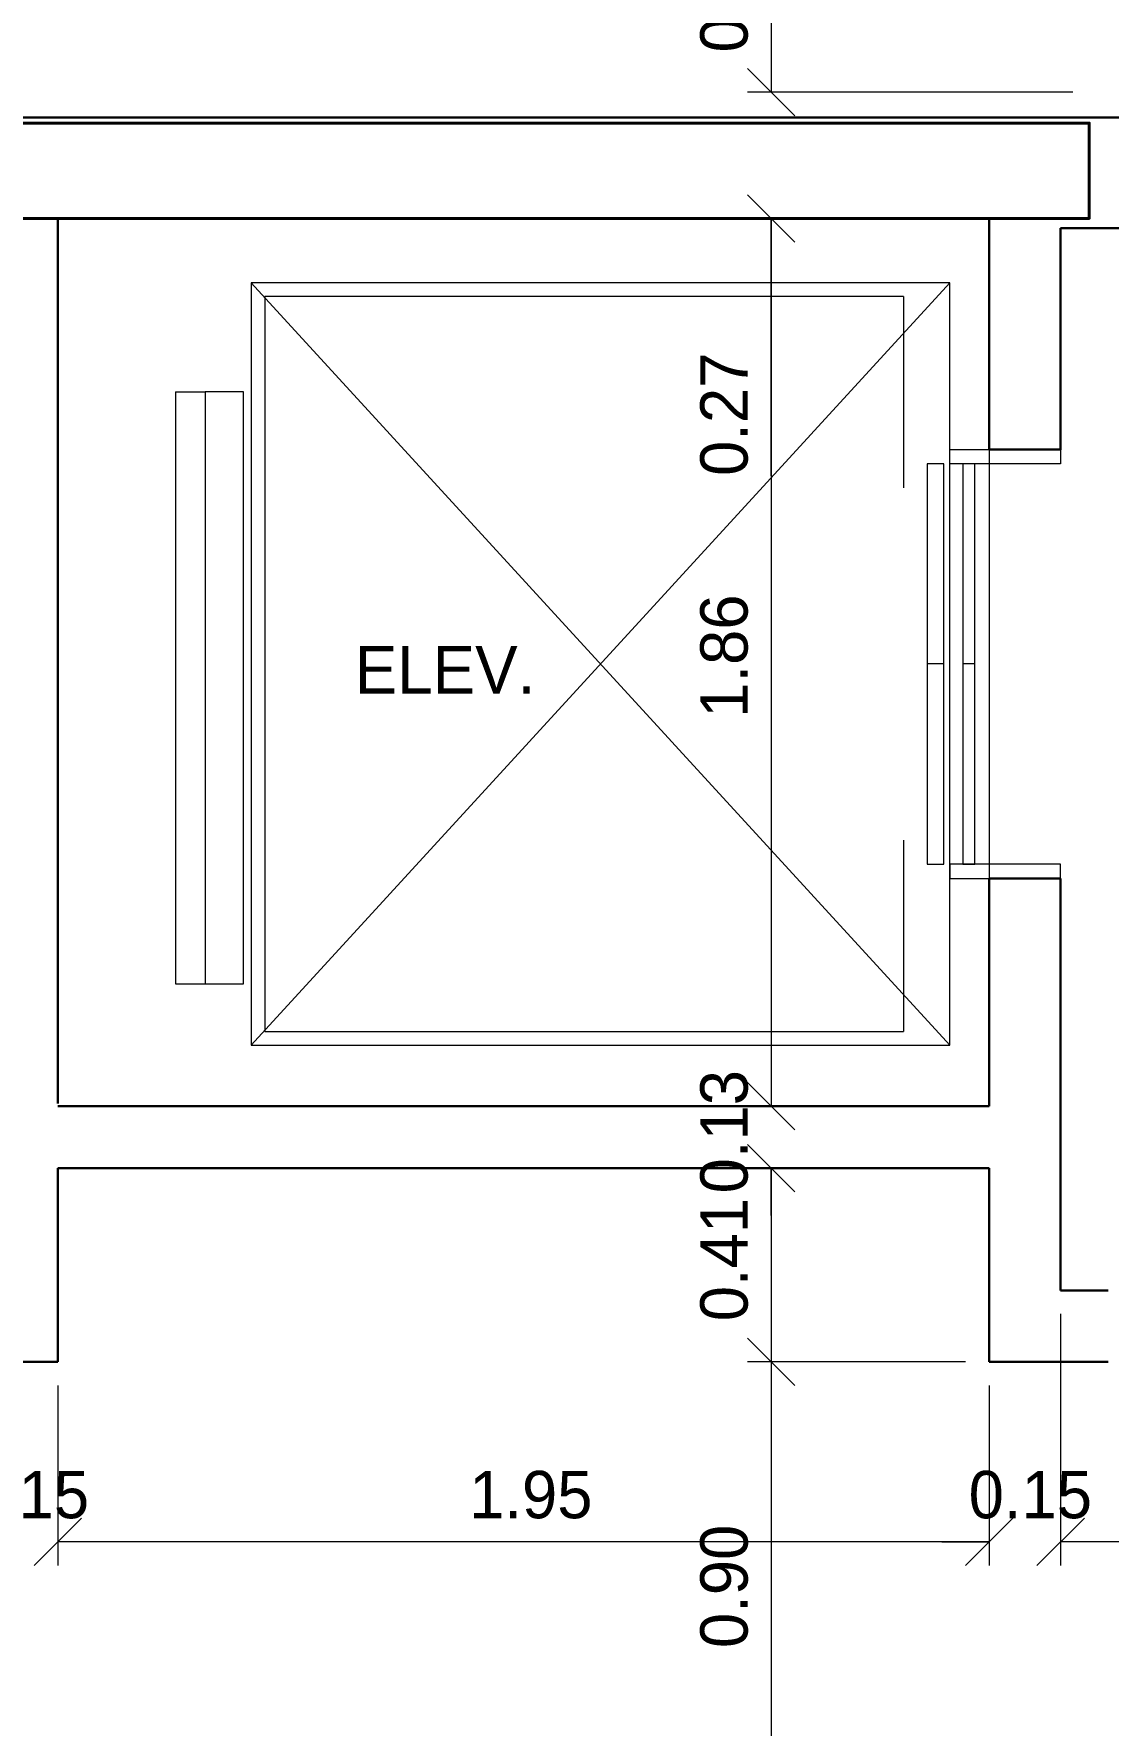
# Model space of a CAD drawing. Header units: metres. Extents: x 2.9 to 62.3, y 8 to 50.1.
# Drawn here: x 19.159 to 21.414, y 18.646 to 22.197 of the extents above; entities that cross this region are included whole.
import ezdxf
from ezdxf.enums import TextEntityAlignment as Align

# ---------------------------------------------------------------- set-up
doc = ezdxf.new("R2010")
doc.units = ezdxf.units.M
doc.header["$MEASUREMENT"] = 0
doc.layers.get('Defpoints').update_dxf_attribs({"lineweight": 0})
for name, color, linetype, lineweight in [('CORNIJAS_VAR NA PLANTA PTIPO 1', 7, 'Continuous', 0), ('Cotas', 13, 'Continuous', 0), ('Level 11-1', 7, 'Continuous', 0), ('Level 12', 7, 'Continuous', 0), ('Level 45', 7, 'Continuous', 0)]:
    doc.layers.add(name, color=color, linetype=linetype, lineweight=lineweight)
doc.styles.add('Style-INTL_ENGINEERING', font='INTL_ENGINEERING.shx')
doc.dimstyles.get("Standard").update_dxf_attribs({"dimtxt": 0.18, "dimasz": 0.18, "dimexe": 0.18, "dimexo": 0.0625, "dimgap": 0.09, "dimtad": 0, "dimtih": 1, "dimtoh": 1, "dimdec": 4, "dimzin": 1, "dimdsep": 46, "dimtxsty": 'Standard', "dimcen": 0, "dimadec": 0, "dimazin": 0, "dimtfac": 1, "dimtdec": 4, "dimtofl": 0, "dimtmove": 0, "dimatfit": 3, "dimfxl": 0, "dimtolj": 1, "dimtzin": 1, "dimarcsym": 0})

# ---------------------------------------------------------------- blocks, each defined once
blk = doc.blocks.new('_Oblique')
at = {"color": 0, "linetype": 'ByBlock', "lineweight": -2}
blk.add_line((0.5, 0.5), (-0.5, -0.5), dxfattribs=at)
blk = doc.blocks.new('*D445')
at = {"layer": 'Cotas', "color": 2, "linetype": 'Continuous', "lineweight": 0}
for p, q in [((20.449, 22.539), (20.7566, 22.539)), ((20.7071, 22.539), (20.7071, 22.0746)), ((21.34, 22.0746), (20.6576, 22.0746))]:
    blk.add_line(p, q, dxfattribs=at)
at = {"layer": 'Defpoints'}
for p in [(20.3996, 22.539), (20.7071, 22.3068), (20.7071, 22.0746), (21.3895, 22.0746)]:
    blk.add_point(p, dxfattribs=at)
at = {"layer": 'Cotas', "color": 2, "linetype": 'Continuous', "lineweight": 0, "xscale": 0.0995, "yscale": 0.0995, "zscale": 0.0995}
for p, rotation in [((20.7071, 22.539), 90), ((20.7071, 22.0746), 270)]:
    blk.add_blockref('_Oblique', p, dxfattribs=dict(at, rotation=rotation))
at = {"layer": 'Cotas', "color": 2, "linetype": 'Continuous', "lineweight": 0, "style": 'Style-INTL_ENGINEERING'}
blk.add_text('0.46', height=0.0995, rotation=90, dxfattribs=at).set_placement((20.6079, 22.158), align=Align.MIDDLE_LEFT)
blk = doc.blocks.new('*D446')
at = {"layer": 'Cotas', "color": 2, "linetype": 'Continuous', "lineweight": 0}
for p, q in [((20.7071, 22.1741), (20.7071, 22.0746)), ((21.34, 22.0746), (20.6576, 22.0746)), ((21.325, 21.8096), (20.6576, 21.8096)), ((20.7071, 21.2689), (20.7071, 21.8096))]:
    blk.add_line(p, q, dxfattribs=at)
at = {"layer": 'Defpoints'}
for p in [(21.3895, 22.0746), (20.7071, 21.8096), (21.3745, 21.8096), (20.7071, 21.415)]:
    blk.add_point(p, dxfattribs=at)
at = {"layer": 'Cotas', "color": 2, "linetype": 'Continuous', "lineweight": 0, "xscale": 0.0995, "yscale": 0.0995, "zscale": 0.0995}
for p, rotation in [((20.7071, 22.0746), 270), ((20.7071, 21.8096), 90)]:
    blk.add_blockref('_Oblique', p, dxfattribs=dict(at, rotation=rotation))
at = {"layer": 'Cotas', "color": 2, "linetype": 'Continuous', "lineweight": 0, "style": 'Style-INTL_ENGINEERING'}
blk.add_text('0.27', height=0.0995, rotation=90, dxfattribs=at).set_placement((20.6079, 21.2689), align=Align.MIDDLE_LEFT)
blk = doc.blocks.new('*D447')
at = {"layer": 'Cotas', "color": 2, "linetype": 'Continuous', "lineweight": 0}
for p, q in [((21.325, 21.8096), (20.6576, 21.8096)), ((20.7071, 21.8096), (20.7071, 19.9457)), ((21.1151, 19.9457), (20.6576, 19.9457))]:
    blk.add_line(p, q, dxfattribs=at)
at = {"layer": 'Defpoints'}
for p in [(21.3745, 21.8096), (20.7071, 20.8777), (20.7071, 19.9457), (21.1645, 19.9457)]:
    blk.add_point(p, dxfattribs=at)
at = {"layer": 'Cotas', "color": 2, "linetype": 'Continuous', "lineweight": 0, "xscale": 0.0995, "yscale": 0.0995, "zscale": 0.0995}
for p, rotation in [((20.7071, 21.8096), 90), ((20.7071, 19.9457), 270)]:
    blk.add_blockref('_Oblique', p, dxfattribs=dict(at, rotation=rotation))
at = {"layer": 'Cotas', "color": 2, "linetype": 'Continuous', "lineweight": 0, "style": 'Style-INTL_ENGINEERING'}
blk.add_text('1.86', height=0.0995, rotation=90, dxfattribs=at).set_placement((20.6079, 20.7612), align=Align.MIDDLE_LEFT)
blk = doc.blocks.new('*D448')
at = {"layer": 'Cotas', "color": 2, "linetype": 'Continuous', "lineweight": 0}
for p, q in [((20.7071, 20.0452), (20.7071, 19.9457)), ((21.1151, 19.9457), (20.6576, 19.9457)), ((21.1151, 19.8157), (20.6576, 19.8157)), ((20.7071, 19.7162), (20.7071, 19.8157))]:
    blk.add_line(p, q, dxfattribs=at)
at = {"layer": 'Defpoints'}
for p in [(21.1645, 19.9457), (20.7071, 19.8807), (20.7071, 19.8157), (21.1645, 19.8157)]:
    blk.add_point(p, dxfattribs=at)
at = {"layer": 'Cotas', "color": 2, "linetype": 'Continuous', "lineweight": 0, "xscale": 0.0995, "yscale": 0.0995, "zscale": 0.0995}
for p, rotation in [((20.7071, 19.9457), 270), ((20.7071, 19.8157), 90)]:
    blk.add_blockref('_Oblique', p, dxfattribs=dict(at, rotation=rotation))
at = {"layer": 'Cotas', "color": 2, "linetype": 'Continuous', "lineweight": 0, "style": 'Style-INTL_ENGINEERING'}
blk.add_text('0.13', height=0.0995, rotation=90, dxfattribs=at).set_placement((20.6079, 19.7627), align=Align.MIDDLE_LEFT)
blk = doc.blocks.new('*D449')
at = {"layer": 'Cotas', "color": 2, "linetype": 'Continuous', "lineweight": 0}
for p, q in [((21.1151, 19.8157), (20.6576, 19.8157)), ((20.7071, 19.8157), (20.7071, 19.409)), ((21.1151, 19.409), (20.6576, 19.409))]:
    blk.add_line(p, q, dxfattribs=at)
at = {"layer": 'Defpoints'}
for p in [(21.1645, 19.8157), (20.7071, 19.6124), (20.7071, 19.409), (21.1645, 19.409)]:
    blk.add_point(p, dxfattribs=at)
at = {"layer": 'Cotas', "color": 2, "linetype": 'Continuous', "lineweight": 0, "xscale": 0.0995, "yscale": 0.0995, "zscale": 0.0995}
for p, rotation in [((20.7071, 19.8157), 90), ((20.7071, 19.409), 270)]:
    blk.add_blockref('_Oblique', p, dxfattribs=dict(at, rotation=rotation))
at = {"layer": 'Cotas', "color": 2, "linetype": 'Continuous', "lineweight": 0, "style": 'Style-INTL_ENGINEERING'}
blk.add_text('0.41', height=0.0995, rotation=90, dxfattribs=at).set_placement((20.6079, 19.4943), align=Align.MIDDLE_LEFT)
blk = doc.blocks.new('*D450')
at = {"layer": 'Cotas', "color": 2, "linetype": 'Continuous', "lineweight": 0}
for p, q in [((21.1151, 19.409), (20.6576, 19.409)), ((20.7071, 19.409), (20.7071, 18.509)), ((21.0951, 18.509), (20.6576, 18.509))]:
    blk.add_line(p, q, dxfattribs=at)
at = {"layer": 'Defpoints'}
for p in [(21.1645, 19.409), (20.7071, 18.959), (20.7071, 18.509), (21.1446, 18.509)]:
    blk.add_point(p, dxfattribs=at)
at = {"layer": 'Cotas', "color": 2, "linetype": 'Continuous', "lineweight": 0, "xscale": 0.0995, "yscale": 0.0995, "zscale": 0.0995}
for p, rotation in [((20.7071, 19.409), 90), ((20.7071, 18.509), 270)]:
    blk.add_blockref('_Oblique', p, dxfattribs=dict(at, rotation=rotation))
at = {"layer": 'Cotas', "color": 2, "linetype": 'Continuous', "lineweight": 0, "style": 'Style-INTL_ENGINEERING'}
blk.add_text('0.90', height=0.0995, rotation=90, dxfattribs=at).set_placement((20.6079, 18.8082), align=Align.MIDDLE_LEFT)
blk = doc.blocks.new('*D478')
at = {"layer": 'Cotas', "color": 2, "linetype": 'Continuous', "lineweight": 0}
for p, q in [((21.3146, 19.5095), (21.3146, 18.9817)), ((22.8146, 19.5095), (22.8146, 18.9817)), ((22.8146, 19.0312), (21.3146, 19.0312))]:
    blk.add_line(p, q, dxfattribs=at)
at = {"layer": 'Defpoints'}
for p in [(21.3146, 19.559), (22.8146, 19.559), (21.3146, 19.0312), (22.0646, 19.0312)]:
    blk.add_point(p, dxfattribs=at)
at = {"layer": 'Cotas', "color": 2, "linetype": 'Continuous', "lineweight": 0, "xscale": 0.0995, "yscale": 0.0995, "zscale": 0.0995, "rotation": 180}
blk.add_blockref('_Oblique', (21.3146, 19.0312), dxfattribs=at)
at = {"layer": 'Cotas', "color": 2, "linetype": 'Continuous', "lineweight": 0, "xscale": 0.0995, "yscale": 0.0995, "zscale": 0.0995}
blk.add_blockref('_Oblique', (22.8146, 19.0312), dxfattribs=at)
at = {"layer": 'Cotas', "color": 2, "linetype": 'Continuous', "lineweight": 0, "style": 'Style-INTL_ENGINEERING'}
blk.add_text('1.50', height=0.0995, dxfattribs=at).set_placement((21.9465, 19.1304), align=Align.MIDDLE_LEFT)
blk = doc.blocks.new('*D479')
at = {"layer": 'Cotas', "color": 2, "linetype": 'Continuous', "lineweight": 0}
for p, q in [((21.3146, 19.5095), (21.3146, 18.9817)), ((21.1645, 19.3595), (21.1645, 18.9817)), ((21.065, 19.0312), (21.1645, 19.0312)), ((21.414, 19.0312), (21.3146, 19.0312))]:
    blk.add_line(p, q, dxfattribs=at)
at = {"layer": 'Defpoints'}
for p in [(21.3146, 19.559), (21.1645, 19.409), (21.1645, 19.0312), (21.2396, 19.0312)]:
    blk.add_point(p, dxfattribs=at)
at = {"layer": 'Cotas', "color": 2, "linetype": 'Continuous', "lineweight": 0, "xscale": 0.0995, "yscale": 0.0995, "zscale": 0.0995}
blk.add_blockref('_Oblique', (21.1645, 19.0312), dxfattribs=at)
at = {"layer": 'Cotas', "color": 2, "linetype": 'Continuous', "lineweight": 0, "xscale": 0.0995, "yscale": 0.0995, "zscale": 0.0995, "rotation": 180}
blk.add_blockref('_Oblique', (21.3146, 19.0312), dxfattribs=at)
at = {"layer": 'Cotas', "color": 2, "linetype": 'Continuous', "lineweight": 0, "style": 'Style-INTL_ENGINEERING'}
blk.add_text('0.15', height=0.0995, dxfattribs=at).set_placement((21.1215, 19.1304), align=Align.MIDDLE_LEFT)
blk = doc.blocks.new('*D480')
at = {"layer": 'Cotas', "color": 2, "linetype": 'Continuous', "lineweight": 0}
for p, q in [((19.2097, 19.3595), (19.2097, 18.9817)), ((21.1645, 19.3595), (21.1645, 18.9817)), ((21.1645, 19.0312), (19.2097, 19.0312))]:
    blk.add_line(p, q, dxfattribs=at)
at = {"layer": 'Defpoints'}
for p in [(19.2097, 19.409), (21.1645, 19.409), (19.2097, 19.0312), (20.1871, 19.0312)]:
    blk.add_point(p, dxfattribs=at)
at = {"layer": 'Cotas', "color": 2, "linetype": 'Continuous', "lineweight": 0, "xscale": 0.0995, "yscale": 0.0995, "zscale": 0.0995, "rotation": 180}
blk.add_blockref('_Oblique', (19.2097, 19.0312), dxfattribs=at)
at = {"layer": 'Cotas', "color": 2, "linetype": 'Continuous', "lineweight": 0, "xscale": 0.0995, "yscale": 0.0995, "zscale": 0.0995}
blk.add_blockref('_Oblique', (21.1645, 19.0312), dxfattribs=at)
at = {"layer": 'Cotas', "color": 2, "linetype": 'Continuous', "lineweight": 0, "style": 'Style-INTL_ENGINEERING'}
blk.add_text('1.95', height=0.0995, dxfattribs=at).set_placement((20.073, 19.1304), align=Align.MIDDLE_LEFT)
blk = doc.blocks.new('*D481')
at = {"layer": 'Cotas', "color": 2, "linetype": 'Continuous', "lineweight": 0}
for p, q in [((19.0597, 19.4395), (19.0597, 18.9817)), ((19.2097, 19.3595), (19.2097, 18.9817)), ((18.9602, 19.0312), (19.0597, 19.0312)), ((19.3092, 19.0312), (19.2097, 19.0312))]:
    blk.add_line(p, q, dxfattribs=at)
at = {"layer": 'Defpoints'}
for p in [(19.0597, 19.489), (19.2097, 19.409), (19.0597, 19.0312), (19.1347, 19.0312)]:
    blk.add_point(p, dxfattribs=at)
at = {"layer": 'Cotas', "color": 2, "linetype": 'Continuous', "lineweight": 0, "xscale": 0.0995, "yscale": 0.0995, "zscale": 0.0995}
blk.add_blockref('_Oblique', (19.0597, 19.0312), dxfattribs=at)
at = {"layer": 'Cotas', "color": 2, "linetype": 'Continuous', "lineweight": 0, "xscale": 0.0995, "yscale": 0.0995, "zscale": 0.0995, "rotation": 180}
blk.add_blockref('_Oblique', (19.2097, 19.0312), dxfattribs=at)
at = {"layer": 'Cotas', "color": 2, "linetype": 'Continuous', "lineweight": 0, "style": 'Style-INTL_ENGINEERING'}
blk.add_text('0.15', height=0.0995, dxfattribs=at).set_placement((19.0166, 19.1304), align=Align.MIDDLE_LEFT)
blk = doc.blocks.new('ELEV1_')
at = {"color": 7, "linetype": 'Continuous', "lineweight": 30}
for p, q in [((-0.45, 0), (-0.45, 0.15)), ((0.45, 0), (0.45, 0.15))]:
    blk.add_line(p, q, dxfattribs=at)
at = {"color": 7, "linetype": 'Continuous', "lineweight": 0}
blk.add_line((-0.45, 0), (0.45, 0), dxfattribs=at)
at = {"color": 120, "linetype": 'Continuous', "lineweight": 0}
for p, q in [((-0.42, -0.03), (-0.42, -0.055)), ((0.42, -0.03), (-0.42, -0.03)), ((0, -0.03), (0, -0.055)), ((0.42, -0.055), (0.42, -0.03)), ((-0.42, -0.055), (0.42, -0.055)), ((0.8, -1.5489), (-0.8, -0.0826)), ((0.8, -0.0827), (-0.8, -1.5489)), ((-0.42, -0.095), (-0.42, -0.13)), ((0.42, -0.095), (-0.42, -0.095)), ((0, -0.095), (0, -0.13)), ((0.42, -0.13), (0.42, -0.095)), ((-0.42, -0.13), (0.42, -0.13)), ((-0.7713, -0.18), (-0.7713, -1.5201)), ((-0.7713, -0.18), (-0.37, -0.18)), ((0.37, -0.18), (0.7713, -0.18)), ((0.7713, -1.5202), (0.7713, -0.18)), ((-0.7713, -1.5201), (0.7713, -1.5202)), ((-0.5713, -1.7076), (-0.5713, -1.6452)), ((0.6712, -1.7076), (0.6712, -1.6451)), ((-0.5713, -1.7076), (0.6712, -1.7076))]:
    blk.add_line(p, q, dxfattribs=at)
at = {"color": 120, "linetype": 'Continuous', "lineweight": 0, "flags": 128}
for points in [[(-0.42, -0.0827), (-0.45, -0.0827), (-0.45, 0.15), (-0.42, 0.15)], [(0.42, -0.0826), (0.45, -0.0826), (0.45, 0.15), (0.42, 0.15)], [(-0.8, -1.5489), (0.8, -1.5489), (0.8, -0.0827), (-0.8, -0.0826)], [(-0.5713, -1.6452), (0.6712, -1.6451), (0.6712, -1.5651), (-0.5712, -1.5652)]]:
    blk.add_lwpolyline(points, close=True, dxfattribs=at)

msp = doc.modelspace()

# ---------------------------------------------------------------- linework, layer by layer
at = {"layer": 'CORNIJAS_VAR NA PLANTA PTIPO 1', "color": 7, "linetype": 'Continuous', "lineweight": 30}
for p, q in [((21.4645, 21.789), (21.3145, 21.789)), ((19.2097, 19.409), (19.2097, 19.8157)), ((21.1645, 19.409), (21.1645, 19.8157)), ((21.4145, 19.559), (21.3146, 19.559)), ((19.2097, 19.409), (18.5646, 19.409)), ((21.4145, 19.409), (21.1645, 19.409))]:
    msp.add_line(p, q, dxfattribs=at)
at = {"layer": 'CORNIJAS_VAR NA PLANTA PTIPO 1', "color": 7, "linetype": 'Continuous', "lineweight": 30, "flags": 128}
msp.add_lwpolyline([(21.4645, 22.0217), (19.0595, 22.0217), (19.0595, 21.939)], dxfattribs=at)
at = {"layer": 'Level 11-1', "color": 7, "linetype": 'Continuous', "lineweight": 30}
msp.add_line((21.3146, 19.559), (21.3146, 19.8157), dxfattribs=at)
at = {"layer": 'Level 45', "color": 7, "linetype": 'Continuous', "lineweight": 30}
for p, q in [((19.2097, 21.8096), (19.2097, 19.9513)), ((21.1645, 21.324), (21.1645, 21.8096)), ((21.3146, 21.324), (21.3146, 21.789)), ((21.1645, 19.9457), (21.1645, 20.424)), ((21.3146, 19.8157), (21.3146, 20.424)), ((21.1645, 19.9457), (19.2097, 19.9457)), ((21.1645, 19.8157), (19.2097, 19.8157))]:
    msp.add_line(p, q, dxfattribs=at)
at = {"layer": 'Level 45', "color": 21, "linetype": 'Continuous', "lineweight": 40, "flags": 128}
msp.add_lwpolyline([(19.0745, 21.8096), (21.3745, 21.8096), (21.3745, 22.0096), (19.0745, 22.0096)], close=True, dxfattribs=at)

# ---------------------------------------------------------------- block references
at = {"layer": 'Level 45', "color": 120, "linetype": 'Continuous', "lineweight": 0, "xscale": 1.000000000097578, "yscale": 1.000000000097578, "rotation": 270.000800414153}
msp.add_blockref('ELEV1_', (21.1645, 20.8741), dxfattribs=at)

# ---------------------------------------------------------------- texts
at = {"layer": 'Level 12', "color": 2, "linetype": 'Continuous', "lineweight": 13, "insert": (20.0225, 20.8619), "char_height": 0.1, "attachment_point": 5, "line_spacing_factor": 1.200006, "style": 'Style-INTL_ENGINEERING'}
msp.add_mtext('ELEV.\\P', dxfattribs=at)

# ---------------------------------------------------------------- dimensions: what is measured, and where the dimension line sits
at = {"layer": 'Cotas', "color": 2, "linetype": 'Continuous', "lineweight": 0}
for base, p1, p2, angle, picture, middle in [((20.7071, 22.0746), (20.3996, 22.539), (21.3895, 22.0746), 270, '*D445', (20.7071, 22.3068)), ((20.7071, 19.9457), (21.3745, 21.8096), (21.1645, 19.9457), 270, '*D447', (20.7071, 20.8777)), ((20.7071, 19.409), (21.1645, 19.8157), (21.1645, 19.409), 270, '*D449', (20.7071, 19.6124)), ((21.3146, 19.0312), (22.8146, 19.559), (21.3146, 19.559), 180, '*D478', (22.0646, 19.0312)), ((20.7071, 18.509), (21.1645, 19.409), (21.1446, 18.509), 270, '*D450', (20.7071, 18.959)), ((19.2097, 19.0312), (21.1645, 19.409), (19.2097, 19.409), 180, '*D480', (20.1871, 19.0312))]:
    dim = msp.add_linear_dim(base=base, p1=p1, p2=p2, angle=angle, dimstyle='Standard', override={"dimtxt": 0.0995, "dimasz": 0.0995, "dimexe": 0.0495, "dimexo": 0.0495, "dimgap": 0.0495, "dimtad": 1, "dimtih": 0, "dimtoh": 0, "dimdec": 2, "dimzin": 3, "dimtxsty": 'Style-INTL_ENGINEERING', "dimblk": 'Oblique', "dimclre": 2, "dimtdec": 2, "dimatfit": 1, "dimtolj": 0, "dimtzin": 3, "dimlwe": 0}, dxfattribs=at)
    dim.commit()
    dim.dimension.update_dxf_attribs({"geometry": picture, "text_midpoint": middle})
for base, p1, p2, angle, picture, middle in [((20.70711, 21.8096296026), (21.389525894, 22.0746296026), (21.374525894, 21.8096296026), 270, '*D446', (20.70711, 21.4150383328)), ((20.7071, 19.8157), (21.1645, 19.9457), (21.1645, 19.8157), 270, '*D448', (20.7071, 19.8807)), ((21.1645, 19.0312), (21.3146, 19.559), (21.1645, 19.409), 180, '*D479', (21.2396, 19.0312)), ((19.0597, 19.0312), (19.2097, 19.409), (19.0597, 19.489), 180, '*D481', (19.1347, 19.0312))]:
    dim = msp.add_linear_dim(base=base, p1=p1, p2=p2, angle=angle, dimstyle='Standard', override={"dimtxt": 0.0995, "dimasz": 0.0995, "dimexe": 0.0495, "dimexo": 0.0495, "dimgap": 0.0495, "dimtad": 1, "dimtih": 0, "dimtoh": 0, "dimdec": 2, "dimzin": 3, "dimtxsty": 'Style-INTL_ENGINEERING', "dimblk": 'Oblique', "dimclre": 2, "dimtdec": 2, "dimatfit": 1, "dimtolj": 0, "dimtzin": 3, "dimlwe": 0}, dxfattribs=at)
    dim.commit()
    dim.dimension.update_dxf_attribs({"geometry": picture, "text_midpoint": middle, "dimtype": 160})

doc.saveas('drawing.dxf')
